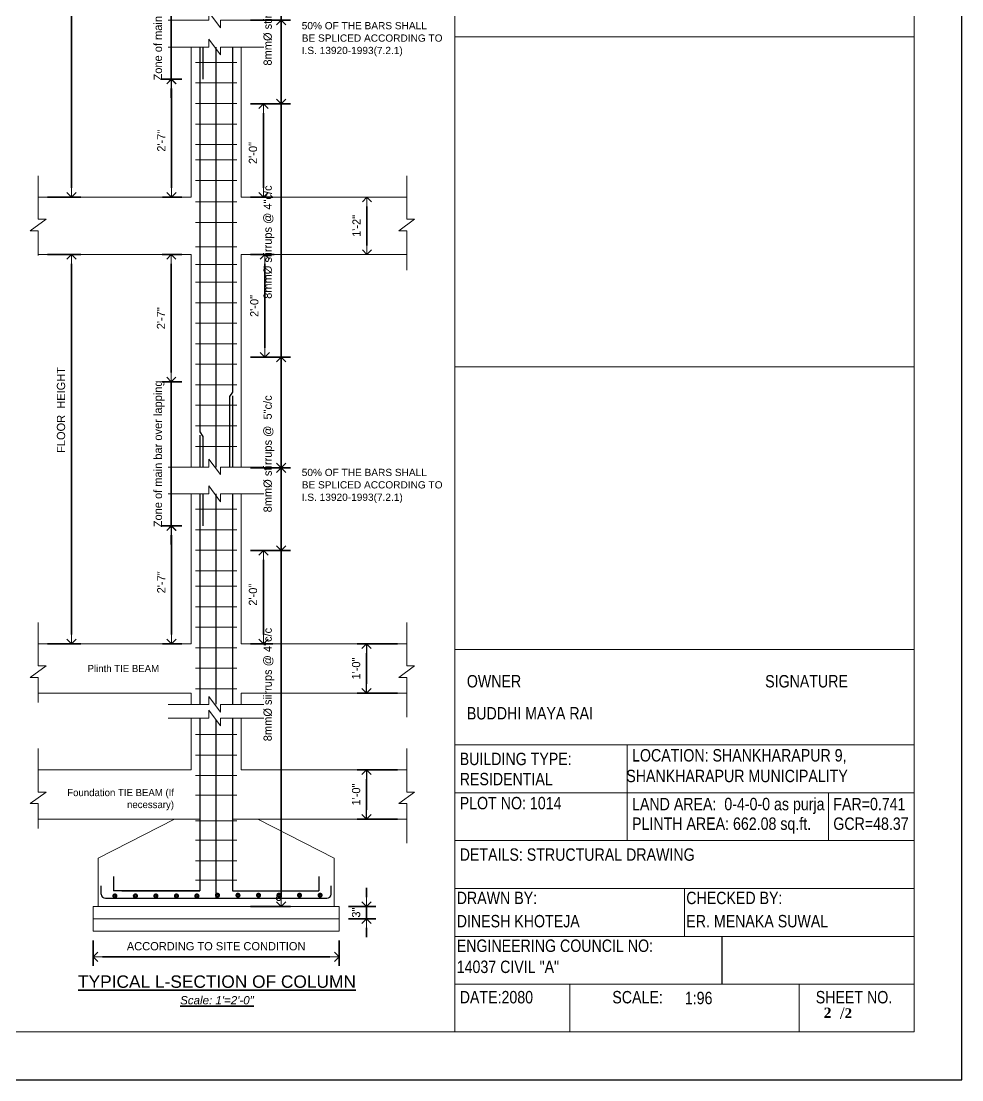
# Model space of a CAD drawing. Header units: inches. Extents: x 10143 to 33197, y -150 to 3760.
# Drawn here: x 15898 to 16809, y -150 to 875 of the extents above; entities that cross this region are included whole.
import ezdxf

# ---------------------------------------------------------------- set-up
doc = ezdxf.new("R2010")
doc.units = ezdxf.units.IN
doc.header["$LTSCALE"] = 0.5
doc.header["$MEASUREMENT"] = 0
doc.header["$PDMODE"] = 66
for name, color, linetype in [('A-Wall', 7, 'Continuous'), ('OUTLINE', 116, 'Continuous'), ('REBARS', 5, 'Continuous')]:
    doc.layers.add(name, color=color, linetype=linetype)
for name, color, linetype, lineweight in [('DIM', 180, 'Continuous', 5), ('ELE1', 3, 'Continuous', 9), ('hatch', 9, 'Continuous', 0), ('STIRRUPS', 14, 'Continuous', 18), ('TEXT', 220, 'Continuous', 9), ('Text 0.200', 122, 'Continuous', 20), ('texts', 152, 'Continuous', 35)]:
    doc.layers.add(name, color=color, linetype=linetype, lineweight=lineweight)
doc.styles.add('Capt 1', font='arial.ttf', dxfattribs={"height": 12})
doc.styles.add('Labels', font='arial.ttf', dxfattribs={"height": 8})
doc.styles.add('ordinary', font='ARIALN.TTF')
doc.styles.add('PRABIN', font='BKANT.TTF', dxfattribs={"height": 8})
doc.styles.add('S2', font='BKANT.TTF', dxfattribs={"height": 3})
doc.styles.get("Standard").update_dxf_attribs({"font": 'arial.ttf'})
doc.dimstyles.new("Copy of S-2'", dxfattribs={"dimscale": 96, "dimtxt": 9, "dimasz": 0.09375, "dimexe": 0.09375, "dimexo": 0.09375, "dimgap": 0.0625, "dimtad": 1, "dimdec": 0, "dimlfac": 0.25, "dimzin": 3, "dimdsep": 46, "dimlunit": 3, "dimtxsty": 'PRABIN', "dimblk": 'OPEN90', "dimcen": 0.09375, "dimdle": 0.09375, "dimclrd": 256, "dimclre": 34, "dimclrt": 256, "dimadec": 0, "dimazin": 1, "dimtfac": 1, "dimtdec": 0, "dimtix": 1, "dimtmove": 0, "dimatfit": 3, "dimldrblk": 'DOTSMALL', "dimfxl": 1, "dimtolj": 1, "dimtzin": 1, "dimarcsym": 0})

# ---------------------------------------------------------------- blocks, each defined once
blk = doc.blocks.new('_Open90')
at = {"color": 0, "linetype": 'ByBlock'}
for p, q in [((0, 0), (-1, 0)), ((-0.5, 0.5), (0, 0)), ((0, 0), (-0.5, -0.5))]:
    blk.add_line(p, q, dxfattribs=at)
blk = doc.blocks.new('*D789')
at = {"layer": 'Defpoints', "color": 0, "lineweight": 35, "transparency": 16777216}
for p in [(98328.8, -11583.1), (98567.2, -11583.1), (98328.8, -11607.9)]:
    blk.add_point(p, dxfattribs=at)
at = {"layer": 'DIM', "color": 34, "lineweight": -2, "transparency": 16777216}
for p, q in [((98328.8, -11592.1), (98328.8, -11616.9)), ((98567.2, -11592.1), (98567.2, -11616.9))]:
    blk.add_line(p, q, dxfattribs=at)
at = {"layer": 'DIM', "lineweight": -2, "transparency": 16777216}
blk.add_line((98558.2, -11607.9), (98337.8, -11607.9), dxfattribs=at)
at = {"layer": 'DIM', "lineweight": -2, "transparency": 16777216, "xscale": 9, "yscale": 9, "zscale": 9, "rotation": 180}
blk.add_blockref('_Open90', (98328.8, -11607.9), dxfattribs=at)
at = {"layer": 'DIM', "lineweight": -2, "transparency": 16777216, "xscale": 9, "yscale": 9, "zscale": 9}
blk.add_blockref('_Open90', (98567.2, -11607.9), dxfattribs=at)
at = {"layer": 'DIM', "transparency": 16777216, "insert": (98448, -11597.8), "char_height": 8, "attachment_point": 5, "style": 'PRABIN'}
blk.add_mtext('\\A1;ACCORDING TO SITE CONDITION', dxfattribs=at)
blk = doc.blocks.new('_DOTSMALL')
at = {"color": 0, "linetype": 'ByBlock', "const_width": 0.5}
blk.add_lwpolyline([(-0.0625, 0, 1), (0.0625, 0, 1)], format="xyb", close=True, dxfattribs=at)
blk = doc.blocks.new('*D790')
at = {"layer": 'Defpoints', "color": 0, "lineweight": 35, "ltscale": 0.1, "transparency": 16777216}
for p in [(98632.6, -11305), (98593.7, -11352.7), (98632.6, -11352.7)]:
    blk.add_point(p, dxfattribs=at)
at = {"layer": 'OUTLINE', "color": 34, "lineweight": -2, "ltscale": 0.1, "transparency": 16777216}
for p, q in [((98623.6, -11305), (98584.7, -11305)), ((98623.6, -11352.7), (98584.7, -11352.7))]:
    blk.add_line(p, q, dxfattribs=at)
at = {"layer": 'OUTLINE', "lineweight": -2, "ltscale": 0.1, "transparency": 16777216}
blk.add_line((98593.7, -11314), (98593.7, -11343.7), dxfattribs=at)
at = {"layer": 'OUTLINE', "lineweight": -2, "ltscale": 0.1, "transparency": 16777216, "xscale": 9, "yscale": 9, "zscale": 9}
for p, rotation in [((98593.7, -11305), 90), ((98593.7, -11352.7), 270)]:
    blk.add_blockref('_Open90', p, dxfattribs=dict(at, rotation=rotation))
at = {"layer": 'OUTLINE', "lineweight": 18, "ltscale": 0.1, "transparency": 16777216, "insert": (98583.6, -11328.9), "char_height": 8, "attachment_point": 5, "rotation": 90, "style": 'PRABIN'}
blk.add_mtext('\\A1;1\'-0"', dxfattribs=at)
blk = doc.blocks.new('*D791')
at = {"layer": 'Defpoints', "color": 0, "lineweight": 35, "transparency": 16777216}
for p in [(98423.7, -11190.8), (98404.9, -11305), (98423.7, -11305)]:
    blk.add_point(p, dxfattribs=at)
at = {"layer": 'DIM', "color": 34, "lineweight": -2, "transparency": 16777216}
for p, q in [((98414.7, -11190.8), (98395.9, -11190.8)), ((98414.7, -11305), (98395.9, -11305))]:
    blk.add_line(p, q, dxfattribs=at)
at = {"layer": 'DIM', "lineweight": -2, "transparency": 16777216}
blk.add_line((98404.9, -11199.8), (98404.9, -11296), dxfattribs=at)
at = {"layer": 'DIM', "lineweight": -2, "transparency": 16777216, "xscale": 9, "yscale": 9, "zscale": 9}
for p, rotation in [((98404.9, -11190.8), 90), ((98404.9, -11305), 270)]:
    blk.add_blockref('_Open90', p, dxfattribs=dict(at, rotation=rotation))
at = {"layer": 'DIM', "transparency": 16777216, "insert": (98394.9, -11245.4), "char_height": 8, "attachment_point": 5, "rotation": 90, "style": 'PRABIN'}
blk.add_mtext('\\A1;2\'-7"', dxfattribs=at)
blk = doc.blocks.new('*D792')
at = {"layer": 'Defpoints', "color": 0, "lineweight": 35, "transparency": 16777216}
for p in [(98423.7, -11051.3), (98404.6, -11190.8), (98423.7, -11190.8)]:
    blk.add_point(p, dxfattribs=at)
at = {"layer": 'DIM', "lineweight": -2, "transparency": 16777216}
for p, q in [((98404.6, -11042.3), (98404.6, -11033.3)), ((98404.6, -11051.3), (98404.6, -11190.8)), ((98404.6, -11199.8), (98404.6, -11208.8))]:
    blk.add_line(p, q, dxfattribs=at)
at = {"layer": 'DIM', "color": 34, "lineweight": -2, "transparency": 16777216}
for p, q in [((98414.7, -11051.3), (98395.6, -11051.3)), ((98414.7, -11190.8), (98395.6, -11190.8))]:
    blk.add_line(p, q, dxfattribs=at)
at = {"layer": 'DIM', "lineweight": -2, "transparency": 16777216, "xscale": 9, "yscale": 9, "zscale": 9}
for p, rotation in [((98404.6, -11051.3), 270), ((98404.6, -11190.8), 90)]:
    blk.add_blockref('_Open90', p, dxfattribs=dict(at, rotation=rotation))
at = {"layer": 'DIM', "transparency": 16777216, "insert": (98392.8, -11121), "char_height": 8, "attachment_point": 5, "rotation": 90, "style": 'PRABIN'}
blk.add_mtext('\\A1;Zone of main bar over lapping', dxfattribs=at)
blk = doc.blocks.new('*D793')
at = {"layer": 'Defpoints', "color": 0, "lineweight": 35, "transparency": 16777216}
for p in [(98472.4, -11214.7), (98472.4, -11305), (98493.8, -11305)]:
    blk.add_point(p, dxfattribs=at)
at = {"layer": 'DIM', "color": 34, "lineweight": -2, "transparency": 16777216}
for p, q in [((98481.4, -11214.7), (98502.8, -11214.7)), ((98481.4, -11305), (98502.8, -11305))]:
    blk.add_line(p, q, dxfattribs=at)
at = {"layer": 'DIM', "lineweight": -2, "transparency": 16777216}
blk.add_line((98493.8, -11223.7), (98493.8, -11296), dxfattribs=at)
at = {"layer": 'DIM', "lineweight": -2, "transparency": 16777216, "xscale": 9, "yscale": 9, "zscale": 9}
for p, rotation in [((98493.8, -11214.7), 90), ((98493.8, -11305), 270)]:
    blk.add_blockref('_Open90', p, dxfattribs=dict(at, rotation=rotation))
at = {"layer": 'DIM', "transparency": 16777216, "insert": (98483.7, -11257.4), "char_height": 8, "attachment_point": 5, "rotation": 90, "style": 'PRABIN'}
blk.add_mtext('\\A1;2\'-0"', dxfattribs=at)
blk = doc.blocks.new('*D794')
at = {"layer": 'Defpoints', "color": 0, "lineweight": 35, "transparency": 16777216}
for p in [(98472.4, -11027.4), (98510.9, -11027.4), (98472.4, -11214.7)]:
    blk.add_point(p, dxfattribs=at)
at = {"layer": 'DIM', "color": 34, "lineweight": -2, "transparency": 16777216}
for p, q in [((98481.4, -11027.4), (98519.9, -11027.4)), ((98481.4, -11214.7), (98519.9, -11214.7))]:
    blk.add_line(p, q, dxfattribs=at)
at = {"layer": 'DIM', "lineweight": -2, "transparency": 16777216}
blk.add_line((98510.9, -11205.7), (98510.9, -11036.4), dxfattribs=at)
at = {"layer": 'DIM', "lineweight": -2, "transparency": 16777216, "xscale": 9, "yscale": 9, "zscale": 9}
for p, rotation in [((98510.9, -11027.4), 90), ((98510.9, -11214.7), 270)]:
    blk.add_blockref('_Open90', p, dxfattribs=dict(at, rotation=rotation))
at = {"layer": 'DIM', "transparency": 16777216, "insert": (98499.1, -11121), "char_height": 8, "attachment_point": 5, "rotation": 90, "style": 'PRABIN'}
blk.add_mtext('\\A1;8mm%%C stirrups @  5"c/c', dxfattribs=at)
blk = doc.blocks.new('*D795')
at = {"layer": 'Defpoints', "color": 0, "lineweight": 35, "transparency": 16777216}
for p in [(98423.7, -10928.1), (98404.6, -11051.3), (98423.7, -11051.3)]:
    blk.add_point(p, dxfattribs=at)
at = {"layer": 'DIM', "color": 34, "lineweight": -2, "transparency": 16777216}
for p, q in [((98414.7, -10928.1), (98395.6, -10928.1)), ((98414.7, -11051.3), (98395.6, -11051.3))]:
    blk.add_line(p, q, dxfattribs=at)
at = {"layer": 'DIM', "lineweight": -2, "transparency": 16777216}
blk.add_line((98404.6, -10937.1), (98404.6, -11042.3), dxfattribs=at)
at = {"layer": 'DIM', "lineweight": -2, "transparency": 16777216, "xscale": 9, "yscale": 9, "zscale": 9}
for p, rotation in [((98404.6, -10928.1), 90), ((98404.6, -11051.3), 270)]:
    blk.add_blockref('_Open90', p, dxfattribs=dict(at, rotation=rotation))
at = {"layer": 'DIM', "transparency": 16777216, "insert": (98394.6, -10989.7), "char_height": 8, "attachment_point": 5, "rotation": 90, "style": 'PRABIN'}
blk.add_mtext('\\A1;2\'-7"', dxfattribs=at)
blk = doc.blocks.new('*D796')
at = {"layer": 'Defpoints', "color": 0, "lineweight": 35, "transparency": 16777216}
for p in [(98472.4, -10928.1), (98472.4, -11027.4), (98495.1, -11027.4)]:
    blk.add_point(p, dxfattribs=at)
at = {"layer": 'DIM', "color": 34, "lineweight": -2, "transparency": 16777216}
for p, q in [((98481.4, -10928.1), (98504.1, -10928.1)), ((98481.4, -11027.4), (98504.1, -11027.4))]:
    blk.add_line(p, q, dxfattribs=at)
at = {"layer": 'DIM', "lineweight": -2, "transparency": 16777216}
blk.add_line((98495.1, -10937.1), (98495.1, -11018.4), dxfattribs=at)
at = {"layer": 'DIM', "lineweight": -2, "transparency": 16777216, "xscale": 9, "yscale": 9, "zscale": 9}
for p, rotation in [((98495.1, -10928.1), 90), ((98495.1, -11027.4), 270)]:
    blk.add_blockref('_Open90', p, dxfattribs=dict(at, rotation=rotation))
at = {"layer": 'DIM', "transparency": 16777216, "insert": (98485, -10977.8), "char_height": 8, "attachment_point": 5, "rotation": 90, "style": 'PRABIN'}
blk.add_mtext('\\A1;2\'-0"', dxfattribs=at)
blk = doc.blocks.new('*D797')
at = {"layer": 'Defpoints', "color": 0, "lineweight": 35, "transparency": 16777216}
for p in [(98275.8, -10928.1), (98275.8, -11305), (98307.9, -11305)]:
    blk.add_point(p, dxfattribs=at)
at = {"layer": 'DIM', "color": 34, "lineweight": -2, "transparency": 16777216}
for p, q in [((98284.8, -10928.1), (98316.9, -10928.1)), ((98284.8, -11305), (98316.9, -11305))]:
    blk.add_line(p, q, dxfattribs=at)
at = {"layer": 'DIM', "lineweight": -2, "transparency": 16777216}
blk.add_line((98307.9, -10937.1), (98307.9, -11296), dxfattribs=at)
at = {"layer": 'DIM', "lineweight": -2, "transparency": 16777216, "xscale": 9, "yscale": 9, "zscale": 9}
for p, rotation in [((98307.9, -10928.1), 90), ((98307.9, -11305), 270)]:
    blk.add_blockref('_Open90', p, dxfattribs=dict(at, rotation=rotation))
at = {"layer": 'DIM', "transparency": 16777216, "insert": (98297.8, -11078.5), "char_height": 8, "attachment_point": 5, "rotation": 90, "style": 'PRABIN'}
blk.add_mtext('\\A1;FLOOR  HEIGHT', dxfattribs=at)
blk = doc.blocks.new('*D798')
at = {"layer": 'Defpoints', "color": 0, "lineweight": 35, "transparency": 16777216}
for p in [(98567.2, -11559.2), (98567.2, -11571.1), (98593.7, -11571.1)]:
    blk.add_point(p, dxfattribs=at)
at = {"layer": 'DIM', "lineweight": -2, "transparency": 16777216}
for p, q in [((98593.7, -11550.2), (98593.7, -11541.2)), ((98593.7, -11559.2), (98593.7, -11571.1)), ((98593.7, -11580.1), (98593.7, -11589.1))]:
    blk.add_line(p, q, dxfattribs=at)
at = {"layer": 'DIM', "color": 34, "lineweight": -2, "transparency": 16777216}
for p, q in [((98576.2, -11559.2), (98602.7, -11559.2)), ((98576.2, -11571.1), (98602.7, -11571.1))]:
    blk.add_line(p, q, dxfattribs=at)
at = {"layer": 'DIM', "lineweight": -2, "transparency": 16777216, "xscale": 9, "yscale": 9, "zscale": 9}
for p, rotation in [((98593.7, -11559.2), 270), ((98593.7, -11571.1), 90)]:
    blk.add_blockref('_Open90', p, dxfattribs=dict(at, rotation=rotation))
at = {"layer": 'DIM', "transparency": 16777216, "insert": (98583.6, -11565.2), "char_height": 8, "attachment_point": 5, "rotation": 90, "style": 'PRABIN'}
blk.add_mtext('\\A1;3"', dxfattribs=at)
blk = doc.blocks.new('*D799')
at = {"layer": 'Defpoints', "color": 0, "lineweight": 35, "transparency": 16777216}
for p in [(98472.4, -11134.6), (98510.9, -11134.6), (98472.4, -11559.2)]:
    blk.add_point(p, dxfattribs=at)
at = {"layer": 'DIM', "color": 34, "lineweight": -2, "transparency": 16777216}
for p, q in [((98481.4, -11134.6), (98519.9, -11134.6)), ((98481.4, -11559.2), (98519.9, -11559.2))]:
    blk.add_line(p, q, dxfattribs=at)
at = {"layer": 'DIM', "lineweight": -2, "transparency": 16777216}
blk.add_line((98510.9, -11550.2), (98510.9, -11143.6), dxfattribs=at)
at = {"layer": 'DIM', "lineweight": -2, "transparency": 16777216, "xscale": 9, "yscale": 9, "zscale": 9}
for p, rotation in [((98510.9, -11134.6), 90), ((98510.9, -11559.2), 270)]:
    blk.add_blockref('_Open90', p, dxfattribs=dict(at, rotation=rotation))
at = {"layer": 'DIM', "transparency": 16777216, "insert": (98499.1, -11344.4), "char_height": 8, "attachment_point": 5, "rotation": 90, "style": 'PRABIN'}
blk.add_mtext('\\A1;8mm%%C siirrups @ 4"c/c', dxfattribs=at)
blk = doc.blocks.new('*D800')
at = {"layer": 'Defpoints', "color": 0, "lineweight": 35, "ltscale": 0.1, "transparency": 16777216}
for p in [(98632.6, -11427.1), (98593.7, -11474.8), (98632.6, -11474.8)]:
    blk.add_point(p, dxfattribs=at)
at = {"layer": 'OUTLINE', "color": 34, "lineweight": -2, "ltscale": 0.1, "transparency": 16777216}
for p, q in [((98623.6, -11427.1), (98584.7, -11427.1)), ((98623.6, -11474.8), (98584.7, -11474.8))]:
    blk.add_line(p, q, dxfattribs=at)
at = {"layer": 'OUTLINE', "lineweight": -2, "ltscale": 0.1, "transparency": 16777216}
blk.add_line((98593.7, -11436.1), (98593.7, -11465.8), dxfattribs=at)
at = {"layer": 'OUTLINE', "lineweight": -2, "ltscale": 0.1, "transparency": 16777216, "xscale": 9, "yscale": 9, "zscale": 9}
for p, rotation in [((98593.7, -11427.1), 90), ((98593.7, -11474.8), 270)]:
    blk.add_blockref('_Open90', p, dxfattribs=dict(at, rotation=rotation))
at = {"layer": 'OUTLINE', "lineweight": 18, "ltscale": 0.1, "transparency": 16777216, "insert": (98583.6, -11450.9), "char_height": 8, "attachment_point": 5, "rotation": 90, "style": 'PRABIN'}
blk.add_mtext('\\A1;1\'-0"', dxfattribs=at)
blk = doc.blocks.new('*D801')
at = {"layer": 'Defpoints', "color": 0, "lineweight": 35, "ltscale": 0.5, "transparency": 16777216}
for p in [(98594.1, -10872.4), (98594.1, -10872.4), (98594.1, -10928.1)]:
    blk.add_point(p, dxfattribs=at)
at = {"layer": 'DIM', "lineweight": -2, "ltscale": 0.5, "transparency": 16777216}
blk.add_line((98594.1, -10919.1), (98594.1, -10881.4), dxfattribs=at)
at = {"layer": 'DIM', "lineweight": -2, "ltscale": 0.5, "transparency": 16777216, "xscale": 9, "yscale": 9, "zscale": 9}
for p, rotation in [((98594.1, -10872.4), 90), ((98594.1, -10928.1), 270)]:
    blk.add_blockref('_Open90', p, dxfattribs=dict(at, rotation=rotation))
at = {"layer": 'DIM', "ltscale": 0.5, "transparency": 16777216, "insert": (98584, -10900.3), "char_height": 8, "attachment_point": 5, "rotation": 90, "style": 'PRABIN'}
blk.add_mtext('\\A1;1\'-2"', dxfattribs=at)
blk = doc.blocks.new('*D802')
at = {"layer": 'Defpoints', "color": 0, "lineweight": 35, "transparency": 16777216}
for p in [(98423.7, -10758.2), (98404.9, -10872.4), (98423.7, -10872.4)]:
    blk.add_point(p, dxfattribs=at)
at = {"layer": 'DIM', "color": 34, "lineweight": -2, "transparency": 16777216}
for p, q in [((98414.7, -10758.2), (98395.9, -10758.2)), ((98414.7, -10872.4), (98395.9, -10872.4))]:
    blk.add_line(p, q, dxfattribs=at)
at = {"layer": 'DIM', "lineweight": -2, "transparency": 16777216}
blk.add_line((98404.9, -10767.2), (98404.9, -10863.4), dxfattribs=at)
at = {"layer": 'DIM', "lineweight": -2, "transparency": 16777216, "xscale": 9, "yscale": 9, "zscale": 9}
for p, rotation in [((98404.9, -10758.2), 90), ((98404.9, -10872.4), 270)]:
    blk.add_blockref('_Open90', p, dxfattribs=dict(at, rotation=rotation))
at = {"layer": 'DIM', "transparency": 16777216, "insert": (98394.9, -10817.8), "char_height": 8, "attachment_point": 5, "rotation": 90, "style": 'PRABIN'}
blk.add_mtext('\\A1;2\'-7"', dxfattribs=at)
blk = doc.blocks.new('*D803')
at = {"layer": 'Defpoints', "color": 0, "lineweight": 35, "transparency": 16777216}
for p in [(98472.4, -10782), (98472.4, -10872.4), (98493.8, -10872.4)]:
    blk.add_point(p, dxfattribs=at)
at = {"layer": 'DIM', "color": 34, "lineweight": -2, "transparency": 16777216}
for p, q in [((98481.4, -10782), (98502.8, -10782)), ((98481.4, -10872.4), (98502.8, -10872.4))]:
    blk.add_line(p, q, dxfattribs=at)
at = {"layer": 'DIM', "lineweight": -2, "transparency": 16777216}
blk.add_line((98493.8, -10791), (98493.8, -10863.4), dxfattribs=at)
at = {"layer": 'DIM', "lineweight": -2, "transparency": 16777216, "xscale": 9, "yscale": 9, "zscale": 9}
for p, rotation in [((98493.8, -10782), 90), ((98493.8, -10872.4), 270)]:
    blk.add_blockref('_Open90', p, dxfattribs=dict(at, rotation=rotation))
at = {"layer": 'DIM', "transparency": 16777216, "insert": (98483.7, -10829.7), "char_height": 8, "attachment_point": 5, "rotation": 90, "style": 'PRABIN'}
blk.add_mtext('\\A1;2\'-0"', dxfattribs=at)
blk = doc.blocks.new('*D809')
at = {"layer": 'Defpoints', "color": 0, "lineweight": 35, "transparency": 16777216}
for p in [(98423.7, -10618.7), (98404.6, -10758.2), (98423.7, -10758.2)]:
    blk.add_point(p, dxfattribs=at)
at = {"layer": 'DIM', "lineweight": -2, "transparency": 16777216}
for p, q in [((98404.6, -10609.7), (98404.6, -10600.7)), ((98404.6, -10618.7), (98404.6, -10758.2)), ((98404.6, -10767.2), (98404.6, -10776.2))]:
    blk.add_line(p, q, dxfattribs=at)
at = {"layer": 'DIM', "color": 34, "lineweight": -2, "transparency": 16777216}
for p, q in [((98414.7, -10618.7), (98395.6, -10618.7)), ((98414.7, -10758.2), (98395.6, -10758.2))]:
    blk.add_line(p, q, dxfattribs=at)
at = {"layer": 'DIM', "lineweight": -2, "transparency": 16777216, "xscale": 9, "yscale": 9, "zscale": 9}
for p, rotation in [((98404.6, -10618.7), 270), ((98404.6, -10758.2), 90)]:
    blk.add_blockref('_Open90', p, dxfattribs=dict(at, rotation=rotation))
at = {"layer": 'DIM', "transparency": 16777216, "insert": (98392.8, -10688.4), "char_height": 8, "attachment_point": 5, "rotation": 90, "style": 'PRABIN'}
blk.add_mtext('\\A1;Zone of main bar over lapping', dxfattribs=at)
blk = doc.blocks.new('*D810')
at = {"layer": 'Defpoints', "color": 0, "lineweight": 35, "transparency": 16777216}
for p in [(98472.4, -10594.8), (98510.9, -10594.8), (98472.4, -10782)]:
    blk.add_point(p, dxfattribs=at)
at = {"layer": 'DIM', "color": 34, "lineweight": -2, "transparency": 16777216}
for p, q in [((98481.4, -10594.8), (98519.9, -10594.8)), ((98481.4, -10782), (98519.9, -10782))]:
    blk.add_line(p, q, dxfattribs=at)
at = {"layer": 'DIM', "lineweight": -2, "transparency": 16777216}
blk.add_line((98510.9, -10773), (98510.9, -10603.8), dxfattribs=at)
at = {"layer": 'DIM', "lineweight": -2, "transparency": 16777216, "xscale": 9, "yscale": 9, "zscale": 9}
for p, rotation in [((98510.9, -10594.8), 90), ((98510.9, -10782), 270)]:
    blk.add_blockref('_Open90', p, dxfattribs=dict(at, rotation=rotation))
at = {"layer": 'DIM', "transparency": 16777216, "insert": (98499.1, -10688.4), "char_height": 8, "attachment_point": 5, "rotation": 90, "style": 'PRABIN'}
blk.add_mtext('\\A1;8mm%%C stirrups @  5"c/c', dxfattribs=at)
blk = doc.blocks.new('*D814')
at = {"layer": 'Defpoints', "color": 0, "lineweight": 35, "transparency": 16777216}
for p in [(98275.8, -10495.5), (98275.8, -10872.4), (98307.9, -10872.4)]:
    blk.add_point(p, dxfattribs=at)
at = {"layer": 'DIM', "color": 34, "lineweight": -2, "transparency": 16777216}
for p, q in [((98284.8, -10495.5), (98316.9, -10495.5)), ((98284.8, -10872.4), (98316.9, -10872.4))]:
    blk.add_line(p, q, dxfattribs=at)
at = {"layer": 'DIM', "lineweight": -2, "transparency": 16777216}
blk.add_line((98307.9, -10504.5), (98307.9, -10863.4), dxfattribs=at)
at = {"layer": 'DIM', "lineweight": -2, "transparency": 16777216, "xscale": 9, "yscale": 9, "zscale": 9}
for p, rotation in [((98307.9, -10495.5), 90), ((98307.9, -10872.4), 270)]:
    blk.add_blockref('_Open90', p, dxfattribs=dict(at, rotation=rotation))
at = {"layer": 'DIM', "transparency": 16777216, "insert": (98297.8, -10650.8), "char_height": 8, "attachment_point": 5, "rotation": 90, "style": 'PRABIN'}
blk.add_mtext('\\A1;FLOOR  HEIGHT', dxfattribs=at)
blk = doc.blocks.new('*D815')
at = {"layer": 'Defpoints', "color": 0, "lineweight": 35, "transparency": 16777216}
for p in [(98472.4, -10701.2), (98510.9, -10701.2), (98472.4, -11134.6)]:
    blk.add_point(p, dxfattribs=at)
at = {"layer": 'DIM', "color": 34, "lineweight": -2, "transparency": 16777216}
for p, q in [((98481.4, -10701.2), (98519.9, -10701.2)), ((98481.4, -11134.6), (98519.9, -11134.6))]:
    blk.add_line(p, q, dxfattribs=at)
at = {"layer": 'DIM', "lineweight": -2, "transparency": 16777216}
blk.add_line((98510.9, -11125.6), (98510.9, -10710.2), dxfattribs=at)
at = {"layer": 'DIM', "lineweight": -2, "transparency": 16777216, "xscale": 9, "yscale": 9, "zscale": 9}
for p, rotation in [((98510.9, -10701.2), 90), ((98510.9, -11134.6), 270)]:
    blk.add_blockref('_Open90', p, dxfattribs=dict(at, rotation=rotation))
at = {"layer": 'DIM', "transparency": 16777216, "insert": (98499.1, -10916), "char_height": 8, "attachment_point": 5, "rotation": 90, "style": 'PRABIN'}
blk.add_mtext('\\A1;8mm%%C siirrups @ 4"c/c', dxfattribs=at)
blk = doc.blocks.new('FGDF')
at = {"layer": 'DIM'}
for p, q in [((98394.7, -10872.4), (98423.7, -10872.4)), ((98394.7, -10928.1), (98423.7, -10928.1)), ((98328.8, -11583.1), (98328.8, -11559.2)), ((98470.4, -11583.1), (98425.7, -11583.1))]:
    blk.add_line(p, q, dxfattribs=at)
at = {"layer": 'hatch'}
blk.add_line((98508.5, -11551.3), (98517.6, -11551.3), dxfattribs=at)
at = {"layer": 'hatch', "const_width": 2.25}
for points in [[(98348.6, -11549.1, 1), (98351.3, -11549.1, 1)], [(98368.4, -11549.1, 1), (98371.2, -11549.1, 1)], [(98388.3, -11549.1, 1), (98391, -11549.1, 1)], [(98408.2, -11549.1, 1), (98410.9, -11549.1, 1)], [(98428, -11549.1, 1), (98430.8, -11549.1, 1)], [(98447.9, -11548.4, 1), (98450.7, -11548.4, 1)], [(98467.8, -11548.4, 1), (98470.5, -11548.4, 1)], [(98487.7, -11548.4, 1), (98490.4, -11548.4, 1)], [(98507.5, -11548.4, 1), (98510.3, -11548.4, 1)], [(98527.4, -11548.4, 1), (98530.1, -11548.4, 1)], [(98547.3, -11548.4, 1), (98550, -11548.4, 1)]]:
    blk.add_lwpolyline(points, format="xyb", close=True, dxfattribs=at)
at = {"layer": 'OUTLINE', "lineweight": 18, "ltscale": 0.1}
for p, q in [((98423.7, -10727.2), (98423.7, -10872.4)), ((98472.4, -10727.2), (98472.4, -10872.4)), ((98423.7, -10844.3), (98423.7, -10872.4)), ((98472.4, -10844.3), (98472.4, -10872.4)), ((98275.8, -10872.4), (98394.7, -10872.4)), ((98472.4, -10872.4), (98632.6, -10872.4)), ((98632.6, -10872.4), (98475.3, -10872.4)), ((98275.8, -10928.1), (98394.7, -10928.1)), ((98423.7, -10928.1), (98423.7, -11133.8)), ((98472.4, -10928.1), (98632.6, -10928.1)), ((98472.4, -10928.1), (98472.4, -11133.8)), ((98632.6, -10928.1), (98475.3, -10928.1)), ((98423.7, -11159.8), (98423.7, -11305)), ((98472.4, -11159.8), (98472.4, -11305)), ((98423.7, -11276.9), (98423.7, -11305)), ((98472.4, -11276.9), (98472.4, -11305)), ((98275.8, -11305), (98423.7, -11305)), ((98472.4, -11305), (98632.6, -11305)), ((98275.8, -11352.7), (98423.7, -11352.7)), ((98423.7, -11352.7), (98423.7, -11363.7)), ((98423.7, -11352.7), (98423.7, -11363.7)), ((98472.4, -11352.7), (98472.4, -11363.7)), ((98472.4, -11352.7), (98632.6, -11352.7)), ((98472.4, -11352.7), (98472.4, -11363.7)), ((98423.7, -11377.1), (98423.7, -11427.1)), ((98472.4, -11377.1), (98472.4, -11427.1)), ((98275.8, -11427.1), (98423.7, -11427.1)), ((98472.4, -11427.1), (98632.6, -11427.1)), ((98275.8, -11474.8), (98423.7, -11474.8)), ((98407.8, -11474.8), (98333.8, -11512.5)), ((98432.1, -11474.8), (98407.8, -11474.8)), ((98463.9, -11474.8), (98488.3, -11474.8)), ((98472.4, -11474.8), (98632.6, -11474.8)), ((98562.3, -11512.5), (98488.3, -11474.8)), ((98333.8, -11559.2), (98333.8, -11512.5)), ((98562.3, -11559.2), (98562.3, -11512.5)), ((98328.8, -11559.2), (98567.2, -11559.2)), ((98567.2, -11583.1), (98567.2, -11559.2)), ((98328.8, -11571.1), (98567.2, -11571.1)), ((98328.8, -11583.1), (98567.2, -11583.1))]:
    blk.add_line(p, q, dxfattribs=at)
for points in [[(98401.5, -10701.2), (98441, -10701.2), (98441, -10693.4), (98452.2, -10708.4), (98452.2, -10701.2), (98494.3, -10701.2)], [(98401.5, -10727.2), (98441, -10727.2), (98441, -10719.4), (98452.2, -10734.8), (98452.2, -10727.2), (98494.3, -10727.2)], [(98401.5, -10727.2), (98441, -10727.2), (98441, -10719.4), (98452.2, -10734.8), (98452.2, -10727.2), (98494.3, -10727.2)], [(98275.8, -10929.1), (98275.8, -10905.1), (98268, -10905.1), (98283.4, -10893.8), (98275.8, -10893.8), (98275.8, -10851.7)], [(98632.6, -10943.3), (98632.6, -10905.1), (98624.8, -10905.1), (98640.2, -10893.8), (98632.6, -10893.8), (98632.6, -10851.7)], [(98401.5, -11133.8), (98441, -11133.8), (98441, -11126), (98452.2, -11141.1), (98452.2, -11133.8), (98494.3, -11133.8)], [(98401.5, -11159.8), (98441, -11159.8), (98441, -11152), (98452.2, -11167.4), (98452.2, -11159.8), (98494.3, -11159.8)], [(98275.8, -11361.7), (98275.8, -11337.7), (98268, -11337.7), (98283.4, -11326.4), (98275.8, -11326.4), (98275.8, -11284.3)], [(98632.6, -11375.9), (98632.6, -11337.7), (98624.8, -11337.7), (98640.2, -11326.4), (98632.6, -11326.4), (98632.6, -11284.3)], [(98401.5, -11363.7), (98441, -11363.7), (98441, -11355.9), (98452.2, -11371), (98452.2, -11363.7), (98494.3, -11363.7)], [(98401.5, -11377.1), (98441, -11377.1), (98441, -11369.3), (98452.2, -11384.4), (98452.2, -11377.1), (98494.3, -11377.1)], [(98275.8, -11483.8), (98275.8, -11459.7), (98268, -11459.7), (98283.4, -11448.5), (98275.8, -11448.5), (98275.8, -11406.4)], [(98632.6, -11497.9), (98632.6, -11459.7), (98624.8, -11459.7), (98640.2, -11448.5), (98632.6, -11448.5), (98632.6, -11406.4)]]:
    blk.add_lwpolyline(points, dxfattribs=at)
at = {"layer": 'REBARS'}
for p, q in [((98432.1, -10727.2), (98432.1, -10872.4)), ((98435.1, -10727.2), (98435.1, -10758.2)), ((98448, -10872.4), (98448, -10727.2)), ((98463.9, -10727.2), (98463.9, -10872.4)), ((98432.1, -10872.4), (98432.1, -11099.8)), ((98448, -11133.8), (98448, -10872.4)), ((98463.9, -10872.4), (98463.9, -11061.4)), ((98463.9, -11061.4), (98461, -11065.6)), ((98461, -11065.6), (98461, -11133.8)), ((98463.9, -11064.9), (98463.9, -11133.8)), ((98432.1, -11099.8), (98435.1, -11104.1)), ((98432.1, -11102.9), (98432.1, -11133.8)), ((98435.1, -11104.1), (98435.1, -11133.8)), ((98432.1, -11159.8), (98432.1, -11305)), ((98435.1, -11159.8), (98435.1, -11190.8)), ((98448, -11305), (98448, -11159.8)), ((98463.9, -11159.8), (98463.9, -11305)), ((98432.1, -11305), (98432.1, -11363.5)), ((98448, -11363.5), (98448, -11305)), ((98463.9, -11305), (98463.9, -11363.5)), ((98432.1, -11377.1), (98432.1, -11474.8)), ((98463.9, -11377.1), (98463.9, -11474.8)), ((98448, -11474.8), (98448, -11378.7)), ((98432.1, -11474.8), (98432.1, -11544.2)), ((98448, -11551.3), (98448, -11474.8)), ((98463.9, -11474.8), (98463.9, -11544.2)), ((98348.7, -11530.1), (98348.7, -11544.2)), ((98547.4, -11530.1), (98547.4, -11544.2)), ((98336.7, -11547.3), (98336.7, -11539.3)), ((98559.3, -11547.3), (98559.3, -11539.3)), ((98340.7, -11551.3), (98555.3, -11551.3)), ((98432.1, -11544.2), (98348.7, -11544.2)), ((98356.6, -11544.2), (98432.1, -11544.2)), ((98463.9, -11544.2), (98547.4, -11544.2))]:
    blk.add_line(p, q, dxfattribs=at)
for centre, start, end in [((98340.7, -11547.3), 180, 270), ((98555.3, -11547.3), 270, 0)]:
    blk.add_arc(centre, 3.97, start, end, dxfattribs=at)
at = {"layer": 'STIRRUPS', "ltscale": 0.1}
for p, q in [((98428.1, -10742.1), (98467.9, -10742.1)), ((98428.1, -10761.9), (98467.9, -10761.9)), ((98428.1, -10781.8), (98467.9, -10781.8)), ((98428.1, -10801.7), (98467.9, -10801.7)), ((98428.1, -10821.5), (98467.9, -10821.5)), ((98428.1, -10821.5), (98467.9, -10821.5)), ((98428.1, -10836.4), (98467.9, -10836.4)), ((98428.1, -10856.3), (98467.9, -10856.3)), ((98428.1, -10877), (98467.9, -10877)), ((98428.1, -10877), (98467.9, -10877)), ((98428.1, -10896.9), (98467.9, -10896.9)), ((98428.1, -10920.7), (98467.9, -10920.7)), ((98428.1, -10937.7), (98467.9, -10937.7)), ((98428.1, -10954.8), (98467.9, -10954.8)), ((98428.1, -10974.7), (98467.9, -10974.7)), ((98428.1, -10994.6), (98467.9, -10994.6)), ((98428.1, -11014.4), (98467.9, -11014.4)), ((98428.1, -11034.3), (98467.9, -11034.3)), ((98428.1, -11034.3), (98467.9, -11034.3)), ((98428.1, -11054.2), (98467.9, -11054.2)), ((98428.1, -11074), (98467.9, -11074)), ((98428.1, -11093.9), (98467.9, -11093.9)), ((98428.1, -11113.8), (98467.9, -11113.8)), ((98428.1, -11174.7), (98467.9, -11174.7)), ((98428.1, -11194.5), (98467.9, -11194.5)), ((98428.1, -11214.4), (98467.9, -11214.4)), ((98428.1, -11234.3), (98467.9, -11234.3)), ((98428.1, -11249.2), (98467.9, -11249.2)), ((98428.1, -11249.2), (98467.9, -11249.2)), ((98428.1, -11269), (98467.9, -11269)), ((98428.1, -11288.9), (98467.9, -11288.9)), ((98428.1, -11308.8), (98467.9, -11308.8)), ((98428.1, -11308.8), (98467.9, -11308.8)), ((98428.1, -11328.6), (98467.9, -11328.6)), ((98428.1, -11348.5), (98467.9, -11348.5)), ((98428.1, -11392.8), (98467.9, -11392.8)), ((98428.1, -11412.7), (98467.9, -11412.7)), ((98428.1, -11432.5), (98467.9, -11432.5)), ((98428.1, -11451.4), (98467.9, -11451.4)), ((98428.1, -11476.3), (98467.9, -11476.3)), ((98428.1, -11495.1), (98467.9, -11495.1)), ((98428.1, -11515), (98467.9, -11515)), ((98428.1, -11533.9), (98467.9, -11533.9))]:
    blk.add_line(p, q, dxfattribs=at)
at = {"layer": 'hatch', "xscale": 8.942399999999907, "yscale": 8.942399999999907, "zscale": 8.94239999999852, "rotation": 270}
blk.add_blockref('_DOTSMALL', (98508.6, -11551.3), dxfattribs=at)
at = {"layer": 'DIM', "char_height": 6.955, "style": 'S2'}
for s, insert, width, attachment_point in [('Plinth TIE BEAM', (98323.5, -11325.4), 136.403, 1), ('Foundation TIE BEAM (If necessary)', (98407.2, -11445.5), 105.322, 3)]:
    blk.add_mtext(s, dxfattribs=dict(at, insert=insert, width=width, attachment_point=attachment_point))
at = {"layer": 'texts', "color": 254, "ltscale": 0.1, "style": 'Labels'}
for s, p in [('50% OF THE BARS SHALL ', (98530.9, -10709.9)), ('BE SPLICED ACCORDING TO', (98530.9, -10721.9)), ('BE SPLICED ACCORDING TO', (98530.9, -10721.9)), ('I.S. 13920-1993(7.2.1)', (98530.9, -10733.9)), ('50% OF THE BARS SHALL ', (98530.9, -11142.5)), ('BE SPLICED ACCORDING TO', (98530.9, -11154.5)), ('I.S. 13920-1993(7.2.1)', (98530.9, -11166.5))]:
    blk.add_text(s, height=7, dxfattribs=at).set_placement(p)
at = {"layer": 'texts', "ltscale": 0.1, "insert": (98448.8, -11640.1), "char_height": 12, "width": 399.287, "attachment_point": 5, "style": 'Capt 1'}
blk.add_mtext('{\\LTYPICAL L-SECTION OF COLUMN\\P\\fArial|b0|i1|c0|p34;\\H0.66667x;Scale: 1\'=2\'-0"}', dxfattribs=at)
at = {"layer": 'DIM'}
for base, p1, p2, text, picture, middle in [((98307.9, -10872.4), (98275.8, -10495.5), (98275.8, -10872.4), 'FLOOR  HEIGHT', '*D814', (98307.9, -10650.8)), ((98510.9, -10701.2), (98472.4, -11134.6), (98472.4, -10701.2), '8mm%%C siirrups @ 4"c/c', '*D815', (98510.9, -10916)), ((98404.9, -10872.4), (98423.7, -10758.2), (98423.7, -10872.4), '2\'-7"', '*D802', (98404.9, -10817.8)), ((98493.8, -10872.4), (98472.4, -10782), (98472.4, -10872.4), '2\'-0"', '*D803', (98493.8, -10829.7)), ((98307.9, -11305), (98275.8, -10928.1), (98275.8, -11305), 'FLOOR  HEIGHT', '*D797', (98307.9, -11078.5)), ((98510.9, -11134.6), (98472.4, -11559.2), (98472.4, -11134.6), '8mm%%C siirrups @ 4"c/c', '*D799', (98510.9, -11344.4)), ((98404.9, -11305), (98423.7, -11190.8), (98423.7, -11305), '2\'-7"', '*D791', (98404.9, -11245.4)), ((98493.8, -11305), (98472.4, -11214.7), (98472.4, -11305), '2\'-0"', '*D793', (98493.8, -11257.4))]:
    dim = blk.add_linear_dim(base=base, p1=p1, p2=p2, angle=90, text=text, dimstyle="Copy of S-2'", dxfattribs=at)
    dim.commit()
    dim.dimension.update_dxf_attribs({"geometry": picture, "text_midpoint": middle, "dimtype": 128})
for base, p1, p2, text, picture, middle in [((98510.9, -10594.8), (98472.4, -10782), (98472.4, -10594.8), '8mm%%C stirrups @  5"c/c', '*D810', (98499.1, -10688.4)), ((98510.9, -11027.4), (98472.4, -11214.7), (98472.4, -11027.4), '8mm%%C stirrups @  5"c/c', '*D794', (98499.1, -11121)), ((98593.7, -11571.1), (98567.2, -11559.2), (98567.2, -11571.1), '3"', '*D798', (98583.6, -11565.2))]:
    dim = blk.add_linear_dim(base=base, p1=p1, p2=p2, angle=90, text=text, dimstyle="Copy of S-2'", override={"dimtmove": 1}, dxfattribs=at)
    dim.commit()
    dim.dimension.update_dxf_attribs({"geometry": picture, "text_midpoint": middle})
for base, p1, p2, text, picture, middle in [((98404.6, -10758.2), (98423.7, -10618.7), (98423.7, -10758.2), 'Zone of main bar over lapping', '*D809', (98392.8, -10688.4)), ((98404.6, -11051.3), (98423.7, -10928.1), (98423.7, -11051.3), '2\'-7"', '*D795', (98394.6, -10989.7)), ((98495.1, -11027.4), (98472.4, -10928.1), (98472.4, -11027.4), '2\'-0"', '*D796', (98485, -10977.8)), ((98404.6, -11190.8), (98423.7, -11051.3), (98423.7, -11190.8), 'Zone of main bar over lapping', '*D792', (98392.8, -11121))]:
    dim = blk.add_linear_dim(base=base, p1=p1, p2=p2, angle=90, text=text, dimstyle="Copy of S-2'", dxfattribs=at)
    dim.commit()
    dim.dimension.update_dxf_attribs({"geometry": picture, "text_midpoint": middle})
at = {"layer": 'DIM', "ltscale": 0.5}
dim = blk.add_linear_dim(base=(98594.1, -10872.4), p1=(98594.1, -10928.1), p2=(98594.1, -10872.4), angle=90, text='1\'-2"', dimstyle="Copy of S-2'", dxfattribs=at)
dim.commit()
dim.dimension.update_dxf_attribs({"geometry": '*D801', "text_midpoint": (98584, -10900.3)})
at = {"layer": 'DIM'}
dim = blk.add_linear_dim(base=(98328.8, -11607.9), p1=(98567.2, -11583.1), p2=(98328.8, -11583.1), text='ACCORDING TO SITE CONDITION', dimstyle="Copy of S-2'", dxfattribs=at)
dim.commit()
dim.dimension.update_dxf_attribs({"geometry": '*D789', "text_midpoint": (98448, -11597.8)})
at = {"layer": 'OUTLINE', "lineweight": 18, "ltscale": 0.1}
for base, p1, p2, picture, middle in [((98593.7, -11352.7), (98632.6, -11305), (98632.6, -11352.7), '*D790', (98583.6, -11328.9)), ((98593.7, -11474.8), (98632.6, -11427.1), (98632.6, -11474.8), '*D800', (98583.6, -11450.9))]:
    dim = blk.add_linear_dim(base=base, p1=p1, p2=p2, angle=90, text='1\'-0"', dimstyle="Copy of S-2'", dxfattribs=at)
    dim.commit()
    dim.dimension.update_dxf_attribs({"geometry": picture, "text_midpoint": middle})

msp = doc.modelspace()

# ---------------------------------------------------------------- linework, layer by layer
at = {"layer": 'A-Wall', "ltscale": 50}
msp.add_line((16576.8, -11.5), (16576.8, -57.8), dxfattribs=at)
at = {"layer": 'Defpoints'}
msp.add_lwpolyline([(16809.2, 2097.5), (13631.6, 2097.5), (13631.6, -150.4), (16809.2, -150.4)], close=True, dxfattribs=at)
at = {"layer": 'ELE1'}
for p, q in [((16318.2, -104.1), (16318.2, 2051.2)), ((16762.9, 859.6), (16318.2, 859.6)), ((16762.9, 539.9), (16318.2, 539.9))]:
    msp.add_line(p, q, dxfattribs=at)
msp.add_lwpolyline([(13677.9, 2051.2), (16762.9, 2051.2), (16762.9, -104.1), (13677.9, -104.1)], close=True, dxfattribs=at)
at = {"layer": 'TEXT'}
for p, q in [((16318.2, 266.4), (16762.9, 266.4)), ((16318.2, 173.8), (16762.9, 173.8)), ((16485, 173.8), (16485, 81.2)), ((16318.2, 127.5), (16762.9, 127.5)), ((16680, 127.5), (16680, 81.1)), ((16318.2, 81.2), (16762.9, 81.2)), ((16318.2, 34.8), (16762.9, 34.8)), ((16540.5, 34.8), (16540.5, -11.5)), ((16318.2, -11.5), (16762.9, -11.5)), ((16318.2, -57.8), (16762.9, -57.8)), ((16429.4, -104.1), (16429.4, -57.8)), ((16651.7, -104.1), (16651.7, -57.8))]:
    msp.add_line(p, q, dxfattribs=at)

# ---------------------------------------------------------------- block references
at = {"color": 5, "lineweight": 35}
msp.add_blockref('FGDF', (-82361, 11576.7), dxfattribs=at)

# ---------------------------------------------------------------- texts
at = {"insert": (16651.7, -66.9), "char_height": 6.5423, "width": 86.843, "attachment_point": 1}
msp.add_mtext('\\A1;{\\fTimes New Roman|b1|i0|c0|p18;\\H1.2367x;\\P\\pi29.41602;\\H0.80859x;    \\fBookman Old Style|b0|i0|c0|p18;\\H1.6907x;/\\fBookman Old Style|b1|i0|c0|p18;\\H0.86414x;2\\fArial|b1|i0|c0|p34;\\H1.2047x; \\H0.8998x;   }', dxfattribs=at)
at = {"layer": 'TEXT', "style": 'ordinary'}
for s, p in [('OWNER', (16329.8, 229.5)), ('SIGNATURE', (16618.7, 229.5)), ('BUDDHI MAYA RAI', (16329.8, 198.5)), ('BUILDING TYPE:  ', (16322.9, 154.3)), ('LOCATION: SHANKHARAPUR 9,', (16489.8, 157.8)), ('RESIDENTIAL', (16322.9, 134.8)), ('SHANKHARAPUR MUNICIPALITY', (16484.2, 137.8)), ('PLOT NO: 1014 ', (16322.9, 111.5)), ('LAND AREA:  0-4-0-0 as purja', (16489.8, 110.6)), ('FAR=0.741', (16684.7, 110.6)), ('PLINTH AREA: 662.08 sq.ft.', (16489.8, 91.6)), ('GCR=48.37', (16684.7, 91.6)), ('DETAILS: STRUCTURAL DRAWING ', (16322.9, 61.7)), ('DRAWN BY:', (16320, 19.7)), ('CHECKED BY: ', (16542.3, 19.7)), ('DINESH KHOTEJA', (16320, -2.8)), ('ER. MENAKA SUWAL', (16542.3, -2.8)), ('ENGINEERING COUNCIL NO:', (16320, -26.6)), ('14037 CIVIL "A"', (16320, -47)), ('DATE:2080', (16322.9, -76.4)), ('SCALE:', (16470.7, -76.4)), ('SHEET NO.', (16667.7, -76.4))]:
    msp.add_text(s, height=12, dxfattribs=at).set_placement(p)
msp.add_attdef('1:96', (16540.9, -77.2), 'SCALE', height=12, dxfattribs=at)
at = {"layer": 'Text 0.200', "ltscale": 10, "insert": (16679.2, -80.5), "char_height": 9.93, "width": 19.482, "attachment_point": 2}
msp.add_mtext('{\\fBookman Old Style|b1|i0|c0|p18;2}', dxfattribs=at)

doc.saveas('drawing.dxf')
